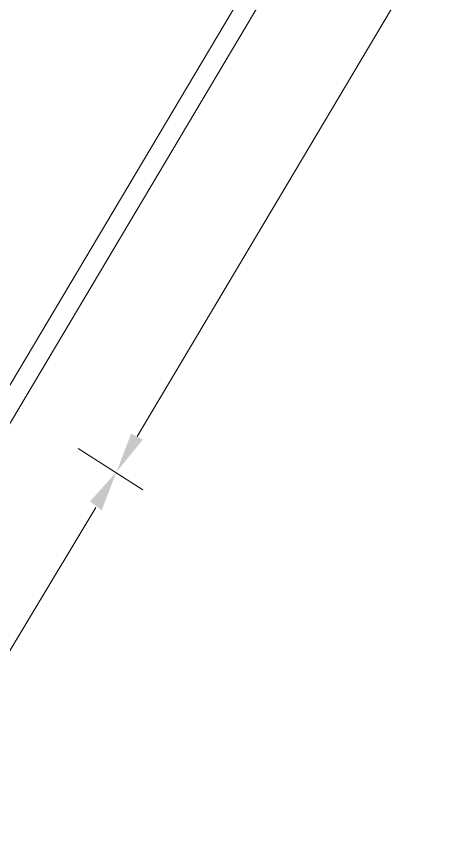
# Model space of a CAD drawing. Header units: millimetres. Extents: x 6 to 291, y 4 to 206.
# Drawn here: x 157.53 to 163.55, y 59.06 to 70.89 of the extents above; entities that cross this region are included whole.
import ezdxf

# ---------------------------------------------------------------- set-up
doc = ezdxf.new("R2010")
doc.units = ezdxf.units.MM
doc.layers.add('C00-00-00', color=7, linetype='Continuous')

msp = doc.modelspace()

# ---------------------------------------------------------------- hatches: boundary and pattern name
at = {"layer": 'C00-00-00'}
h = msp.add_hatch(color=256, dxfattribs=at)
h.dxf.hatch_style = 2
h.paths.add_polyline_path([(159.173327, 64.897008), (159.342664, 64.812339), (158.961663, 64.34667)])
h = msp.add_hatch(color=256, dxfattribs=at)
h.dxf.hatch_style = 2
h.paths.add_polyline_path([(158.580663, 63.923343), (158.75, 63.796332), (158.961663, 64.34667)])

# ---------------------------------------------------------------- linework, layer by layer
at = {"layer": 'C00-00-00', "lineweight": 5}
for points in [[(202.480341, 141.308671), (153.839334, 59.562999)], [(202.226335, 140.335006), (154.09334, 59.436004)], [(199.940331, 133.223005), (159.257996, 64.854665)], [(158.411326, 64.685328), (159.342664, 64.092664)], [(158.411326, 64.685328), (159.342664, 64.092664)], [(155.786663, 59.055003), (158.665331, 63.838674)]]:
    msp.add_lwpolyline(points, dxfattribs=at)

doc.saveas('drawing.dxf')
